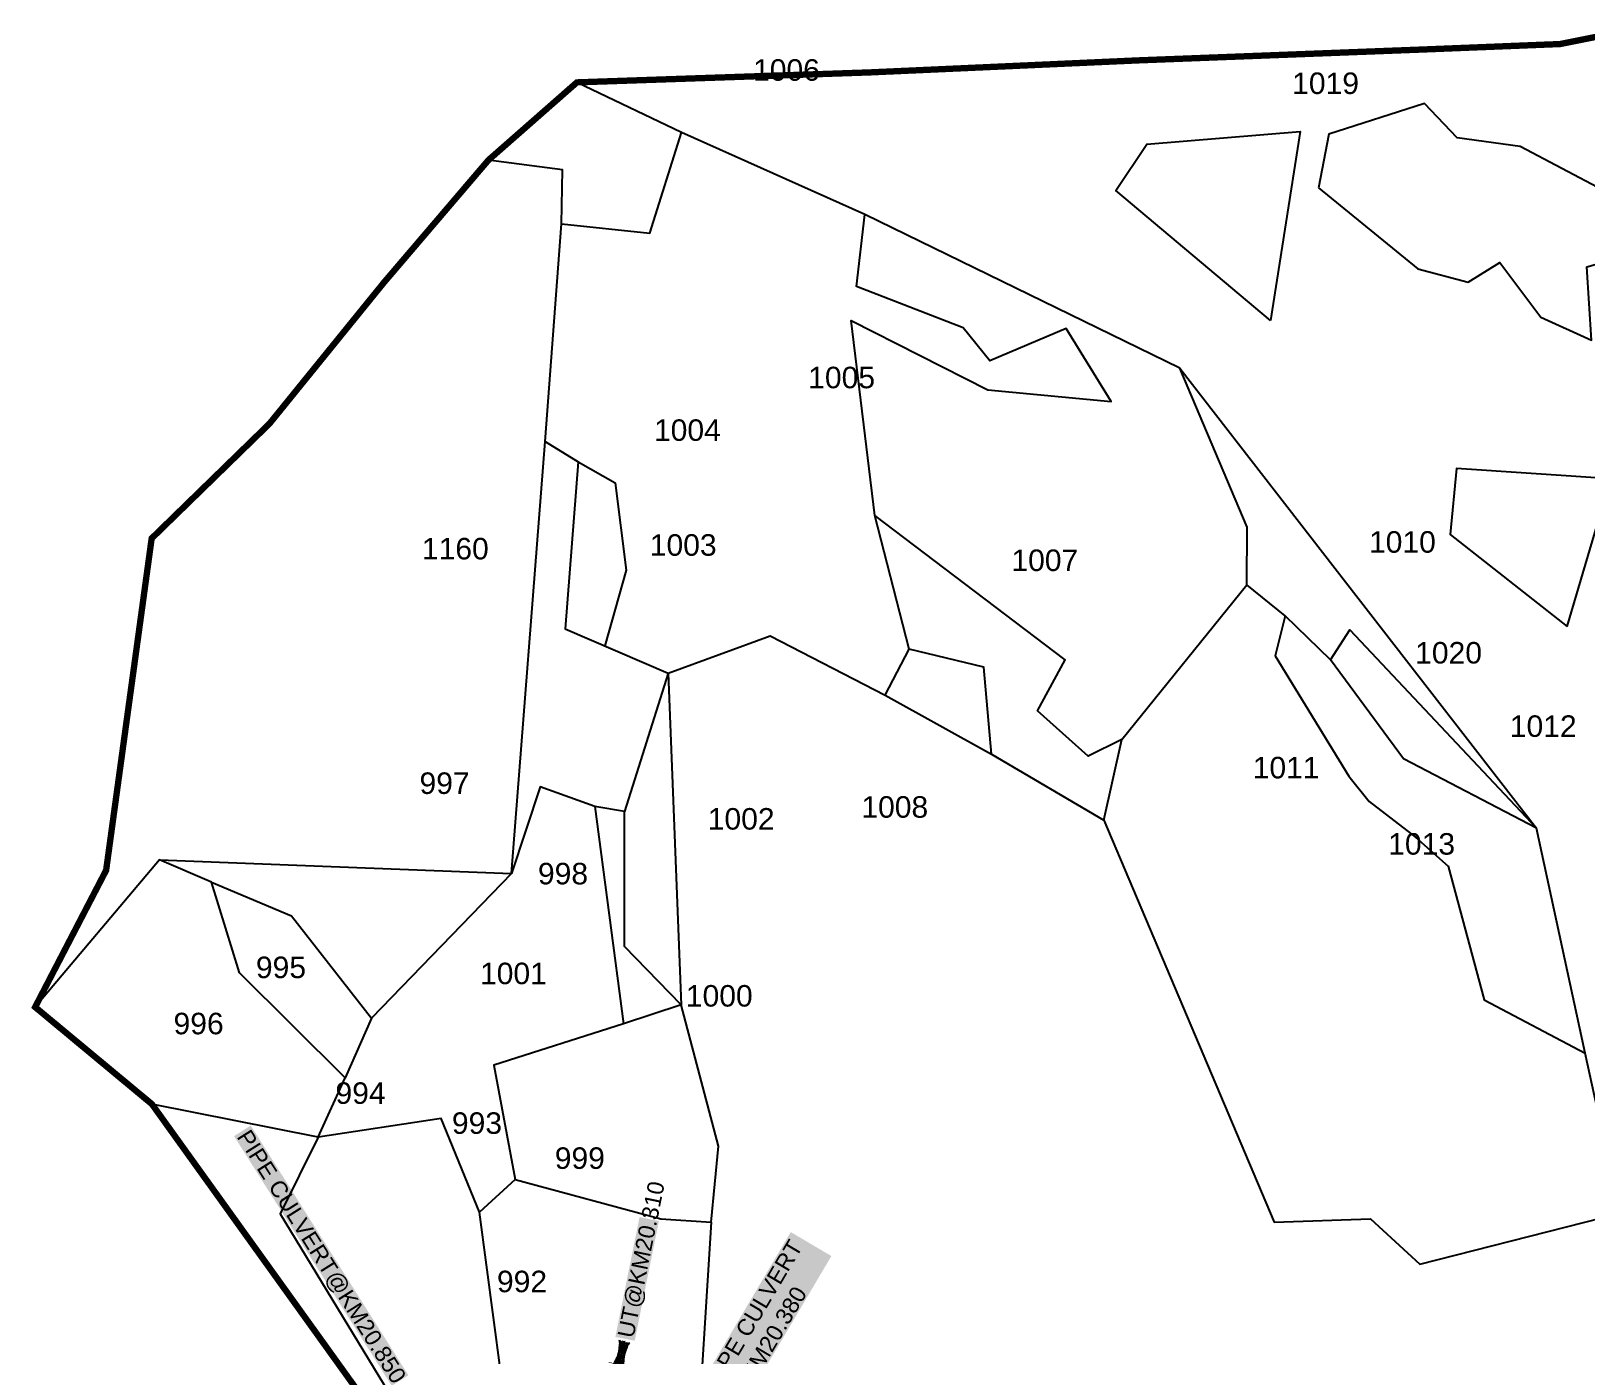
# Model space of a CAD drawing. Header units: inches. Extents: x 206944 to 214764, y 1611536 to 1620388.
# Drawn here: x 210404 to 211633, y 1617998 to 1619045 of the extents above; entities that cross this region are included whole.
import ezdxf
from ezdxf.enums import TextEntityAlignment as Align

# ---------------------------------------------------------------- set-up
doc = ezdxf.new("R2010")
doc.units = ezdxf.units.IN
doc.header["$LTSCALE"] = 15
doc.header["$MEASUREMENT"] = 0
for name, color, linetype in [('PLOT', 7, 'Continuous'), ('PLOT NO', 7, 'Continuous'), ('STRUCTURE', 5, 'Continuous'), ('VILLAGE BOUNDARY', 5, 'Continuous')]:
    doc.layers.add(name, color=color, linetype=linetype)
doc.styles.get("Standard").update_dxf_attribs({"font": 'arial.ttf'})
doc.dimstyles.get("Standard").update_dxf_attribs({"dimtxt": 0.18, "dimasz": 0.18, "dimexe": 0.18, "dimexo": 0.0625, "dimgap": 0.09, "dimtad": 0, "dimtih": 1, "dimtoh": 1, "dimdec": 4, "dimzin": 0, "dimdsep": 46, "dimtxsty": 'Standard', "dimcen": 0.09, "dimadec": 0, "dimazin": 0, "dimtfac": 1, "dimtdec": 4, "dimtofl": 0, "dimtmove": 0, "dimatfit": 3, "dimfxl": 1, "dimtolj": 1, "dimtzin": 0, "dimarcsym": 0})

# ---------------------------------------------------------------- blocks, each defined once
blk = doc.blocks.new('UT')
at = {"layer": 'STRUCTURE'}
h = blk.add_hatch(dxfattribs=at)
h.set_pattern_fill('DASH', color=150, scale=8, angle=-39.6278, style=0)
h.set_pattern_definition([(320.372247933, (-4370.464, -6260.8811), (1.40800153113, 0.132407282), [1, -1])])
h.paths.add_polyline_path([(765163, 1700681.9), (765165.6, 1700680.6), (765167.2, 1700680.3), (765169.1, 1700680), (765172.4, 1700679.6), (765176.4, 1700679.3), (765179.5, 1700679.5), (765183.1, 1700679.9), (765187.7, 1700680.9), (765188.9, 1700681.2), (765193.1, 1700682.2), (765196.1, 1700680.2), (765196.1, 1700672.2), (765193.1, 1700670.2), (765190.5, 1700670.8), (765188.1, 1700671.3), (765185.5, 1700671.8), (765183.6, 1700672.1), (765181, 1700672.5), (765180.3, 1700672.5), (765178.5, 1700672.6), (765176.7, 1700672.6), (765174.6, 1700672.5), (765172.5, 1700672.3), (765170.4, 1700672), (765168.5, 1700671.7), (765166.1, 1700671.2), (765165, 1700670.8), (765163, 1700669.7)])
h.paths.add_polyline_path([(765259.1, 1700682.2), (765256.1, 1700680.2), (765256.1, 1700672.2), (765259.1, 1700670.2), (765261.9, 1700671), (765264.4, 1700671.6), (765266.4, 1700672), (765269.1, 1700672.5), (765272.7, 1700673), (765276.1, 1700673.1), (765278.6, 1700672.9), (765281.2, 1700672.7), (765283.9, 1700672.3), (765286.4, 1700671.9), (765288, 1700671.3), (765289.2, 1700670.6), (765289.1, 1700682.7), (765287.6, 1700681.8), (765285.7, 1700681.2), (765283, 1700680.7), (765281.2, 1700680.4), (765276.7, 1700679.9), (765272.7, 1700679.9), (765268.7, 1700680.3), (765264.8, 1700681), (765261.2, 1700681.7)])
at = {"layer": 'STRUCTURE', "color": 150, "const_width": 0.628}
for points in [[(765190.1, 1700688.2), (765190.1, 1700684.2), (765196.1, 1700680.2), (765256.1, 1700680.2), (765262.1, 1700684.2), (765262.1, 1700688.2)], [(765190.1, 1700664.2), (765190.1, 1700668.2), (765196.1, 1700672.2), (765256.1, 1700672.2), (765262.1, 1700668.2), (765262.1, 1700664.2)]]:
    blk.add_lwpolyline(points, dxfattribs=at)
at = {"layer": 'STRUCTURE', "color": 150}
for points in [[(765196.1, 1700680.2), (765256.1, 1700680.2)], [(765196.1, 1700672.2), (765256.1, 1700672.2)], [(765196.1, 1700672.2), (765256.1, 1700672.2)]]:
    blk.add_lwpolyline(points, dxfattribs=at)
at = {"layer": 'STRUCTURE', "color": 0}
blk.add_circle((765226.1, 1700676.2), 1.89, dxfattribs=at)
at = {"layer": 'STRUCTURE', "color": 150}
for points in [[(765163, 1700681.9), (765164.4, 1700681.1), (765167.9, 1700680.2), (765171.2, 1700679.8), (765176.1, 1700679.4), (765184.7, 1700680.3), (765193.1, 1700682.2)], [(765289.1, 1700682.7), (765287.8, 1700681.9), (765284.3, 1700680.9), (765280.9, 1700680.4), (765276.1, 1700679.8), (765267.4, 1700680.5), (765259.1, 1700682.2)], [(765163, 1700669.7), (765164.3, 1700670.6), (765167.8, 1700671.6), (765171.2, 1700672.1), (765176, 1700672.6), (765184.7, 1700672), (765193.1, 1700670.2)], [(765289.2, 1700670.6), (765287.8, 1700671.4), (765284.2, 1700672.3), (765280.9, 1700672.7), (765276.1, 1700673.1), (765267.4, 1700672.2), (765259.1, 1700670.2)]]:
    blk.add_spline(points, degree=3, dxfattribs=at)
at = {"layer": 'STRUCTURE', "color": 0}
blk.add_text('STREAM', height=5, dxfattribs=at).set_placement((765148.2, 1700675.8), align=Align.MIDDLE_CENTER)
for points in [[(765190.9, 1700676), (765164.2, 1700675.8)], [(765289.3, 1700676.7), (765265.4, 1700676.4)]]:
    blk.add_leader(points, dimstyle='Standard', override={"dimasz": 10, "dimgap": 0.09, "dimtad": 0}, dxfattribs=at)

msp = doc.modelspace()

# ---------------------------------------------------------------- linework, layer by layer
at = {"layer": 'PLOT'}
for points in [[(210823.2, 1618892.4), (210892.9, 1618884.9), (210917.9, 1618964.6), (210835.3, 1619004.1)], [(211421.5, 1618920.8), (211499.9, 1618856.6), (211539.6, 1618846.2), (211564.8, 1618861.8), (211597, 1618818.5), (211637.2, 1618800.2), (211633.4, 1618858.4), (211653.2, 1618863.7), (211646.6, 1618918.6), (211580.8, 1618953.4), (211530.9, 1618960.2), (211505.1, 1618987.4), (211429.5, 1618963.2), (211421.5, 1618920.8)], [(210907.5, 1618537.1), (210987.9, 1618566.7), (211078.9, 1618519.6), (211098, 1618556.1), (211070.8, 1618661.7), (211052, 1618815.8), (211160.1, 1618761), (211257.6, 1618751.9), (211221.9, 1618809.6), (211161.7, 1618784), (211140.6, 1618810), (211056.3, 1618842.6), (211062.9, 1618899.7), (210917.9, 1618964.6)], [(211383.4, 1618815.9), (211261.3, 1618918.6), (211285.8, 1618955.3), (211406.9, 1618965.3), (211383.4, 1618815.9)], [(210783.5, 1618378.6), (210810.1, 1618720.3), (210823.2, 1618892.4), (210823.9, 1618934.9), (210765.4, 1618942.7)], [(211266, 1618484.7), (211364.7, 1618606.8), (211364.9, 1618652.6), (211311.8, 1618778.1), (211062.9, 1618899.7)], [(211311.8, 1618778.1), (211593.6, 1618414.5), (211488.5, 1618469.4), (211430.8, 1618547.5), (211446.1, 1618571.3), (211593.6, 1618414.5)], [(210810.1, 1618720.3), (210836.4, 1618704.1), (210825.9, 1618572), (210907.5, 1618537.1), (210872.8, 1618427.7), (210849.5, 1618431.6), (210806.3, 1618447.3), (210783.5, 1618378.6)], [(210836.4, 1618704.1), (210865.5, 1618687.6), (210874.1, 1618618.4), (210857.4, 1618558.8)], [(211617.8, 1618574), (211652.3, 1618690.6), (211530.5, 1618698.8), (211525.4, 1618646.7), (211617.8, 1618574)], [(211163, 1618473.1), (211251.8, 1618420.9), (211266, 1618484.7), (211239.4, 1618471.4), (211199.2, 1618507.2), (211221.2, 1618547.5), (211070.8, 1618661.7)], [(211430.8, 1618547.5), (211395, 1618582.4), (211364.7, 1618606.8)], [(211395, 1618582.4), (211387.2, 1618550.8), (211445.4, 1618455.7), (211461.5, 1618435.5), (211498.1, 1618407.3), (211523.8, 1618384.4), (211552.4, 1618278.7), (211632.2, 1618236.8), (211593.6, 1618414.5)], [(211078.9, 1618519.6), (211163, 1618473.1), (211157, 1618541.9), (211098, 1618556.1)], [(210907.5, 1618537.1), (210917.7, 1618275)], [(210849.5, 1618431.6), (210872, 1618259.8), (210769.6, 1618227.3), (210786.4, 1618136.9), (210758.2, 1618111.1)], [(210917.7, 1618275), (210873, 1618321), (210872.8, 1618427.7)], [(211251.8, 1618420.9), (211386.4, 1618103), (211462.5, 1618105.7), (211501.4, 1618069.8), (211659.8, 1618110.3), (211632.2, 1618236.8)], [(210546.4, 1618371.8), (210505.4, 1618389.4), (210407.1, 1618273.1)], [(210505.4, 1618389.4), (210783.5, 1618378.6), (210672.9, 1618264.3)], [(210630.7, 1618170.2), (210652.1, 1618217.2), (210568.7, 1618300.1), (210546.4, 1618371.8), (210609.8, 1618345.3), (210672.9, 1618264.3), (210652.1, 1618217.2)], [(210786.4, 1618136.9), (210901.5, 1618105.6), (210941.5, 1618103.2), (210947.2, 1618163.2), (210917.7, 1618275), (210872, 1618259.8)], [(210630.7, 1618170.2), (210499.4, 1618196.4)], [(210774.9, 1617986.1), (210758.2, 1618111.1), (210727.9, 1618184.9), (210630.7, 1618170.2), (210600.7, 1618109.7), (210686.8, 1617967.8)], [(210941.5, 1618103.2), (210929.6, 1617914.3)]]:
    msp.add_lwpolyline(points, dxfattribs=at)
at = {"layer": 'VILLAGE BOUNDARY', "const_width": 5}
msp.add_lwpolyline([(210671.5, 1617956.6), (210499.4, 1618196.4), (210407.1, 1618273.1), (210463.2, 1618381.2), (210499.2, 1618643.6), (210592.3, 1618734.3), (210682.7, 1618845.8), (210765.4, 1618942.7), (210835.3, 1619004.1), (211067.2, 1619012), (211279.2, 1619021.5), (211507, 1619030.2), (211612.4, 1619034.4), (211663.9, 1619044.7)], dxfattribs=at)

# ---------------------------------------------------------------- block references
at = {"layer": 'STRUCTURE', "color": 0, "xscale": 0.6999999999999998, "yscale": 0.6999999999999998, "zscale": 0.6999999999999998, "rotation": 75.55843642995887}
msp.add_blockref('UT', (1230130.3, 802338.1, 187), dxfattribs=at)

# ---------------------------------------------------------------- texts
at = {"layer": 'PLOT NO'}
for s, p in [('1006', (211000.9, 1619013.9)), ('1019', (211427, 1619003.4)), ('1005', (211044.5, 1618770.8)), ('1004', (210922.6, 1618729.2)), ('1160', (210739.2, 1618635.5)), ('1003', (210919.3, 1618638.4)), ('1010', (211487.7, 1618640.8)), ('1007', (211205.1, 1618626.3)), ('1020', (211524.2, 1618553.2)), ('1012', (211599, 1618495.2)), ('1011', (211395.8, 1618462.4)), ('997', (210730.7, 1618450.1)), ('1008', (211086.5, 1618431.3)), ('1002', (210965.1, 1618421.9)), ('1013', (211502.9, 1618402.1)), ('998', (210824.3, 1618378.6)), ('995', (210601.4, 1618304.5)), ('1001', (210785.1, 1618299.7)), ('1000', (210947.8, 1618282)), ('996', (210536.3, 1618260.1)), ('994', (210664.3, 1618205.1)), ('993', (210756.3, 1618181.4)), ('999', (210837.6, 1618153.7)), ('992', (210791.9, 1618056.2))]:
    msp.add_text(s, height=17, dxfattribs=at).set_placement(p, align=Align.MIDDLE_CENTER)
at = {"layer": 'STRUCTURE', "color": 5, "char_height": 13, "attachment_point": 1, "bg_fill": 1, "box_fill_scale": 1.1, "bg_fill_color": 7, "bg_fill_true_color": 16777215, "bg_fill_transparency": 0}
for s, insert, width, rotation in [('PIPE CULVERT@KM20.850', (210577.1, 1618177.6), 230.811, 302.2648), ('UT@KM20.310', (210867.2, 1618013.4, 261.8), 94, 78.5832), ('PIPE CULVERT @KM20.380', (210936.3, 1617977.6, 263.2), 134.579, 59.4179)]:
    msp.add_mtext(s, dxfattribs=dict(at, insert=insert, width=width, rotation=rotation))

doc.saveas('drawing.dxf')
